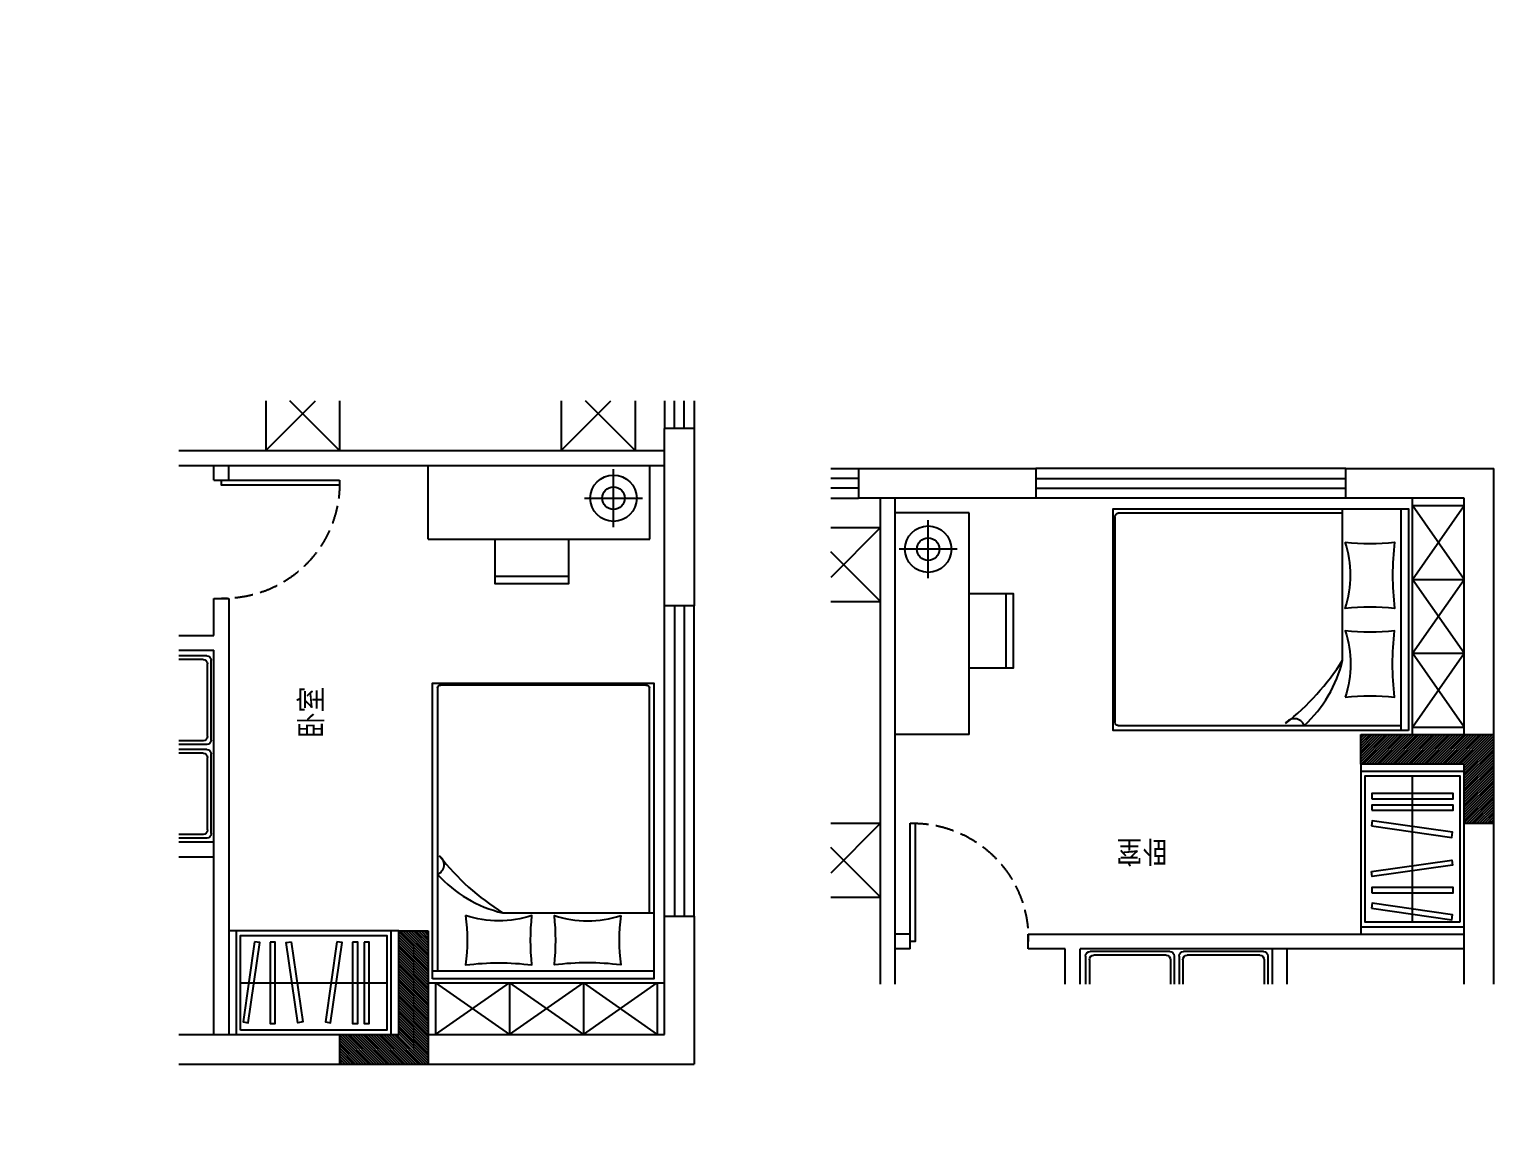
# Model space of a CAD drawing. Extents: x 468514 to 728049, y -74127 to 69080.
# Drawn here: x 670505 to 680416, y -60159 to -52688 of the extents above; entities that cross this region are included whole.
import ezdxf
from ezdxf.xclip import XClip

# ---------------------------------------------------------------- set-up
doc = ezdxf.new("R2010")
doc.units = 0
doc.header["$LTSCALE"] = 500
doc.header["$MEASUREMENT"] = 0
doc.header["$XCLIPFRAME"] = 0
doc.linetypes.add('DASH', pattern=[0.35, 0.25, -0.1])
for name, color, linetype in [('Door 门', 107, 'Continuous'), ('E 立面标注尺寸', 9, 'Continuous'), ('P-Furniture 家具', 153, 'Continuous'), ('P-Make furniture 固定制作', 154, 'Continuous'), ('P-N wall 新建隔墙', 241, 'Continuous'), ('P-O wall 原始墙体', 245, 'Continuous'), ('P-Text  平面文字', 9, 'Continuous'), ('P-window 窗', 107, 'Continuous')]:
    doc.layers.add(name, color=color, linetype=linetype)
doc.styles.add('PDC DIM', font='PMingLiU-ExtB.ttf', dxfattribs={"width": 0.85})

# ---------------------------------------------------------------- blocks, each defined once
blk = doc.blocks.new('$WINLIB2D$00000001')
at = {"color": 0}
for points in [[(-0.5, 0.5), (-0.5, -0.5)], [(-0.5, 0.5), (0.5, 0.5)], [(0.5, -0.5), (0.5, 0.5)], [(0.5, 0.1667), (-0.5, 0.1667)], [(0.5, -0.1667), (-0.5, -0.1667)], [(-0.5, -0.5), (0.5, -0.5)]]:
    blk.add_lwpolyline(points, dxfattribs=at)
blk = doc.blocks.new('A$C2E972971')
for p, q in [((30, 600), (570, 600)), ((0, 570), (0, 30)), ((0, 570), (0, 30)), ((600, 570), (600, 30)), ((600, 570), (600, 30)), ((30, 0), (570, 0))]:
    blk.add_line(p, q)
at = {"color": 8}
for p, q in [((25, 545), (25, 120)), ((25, 545), (25, 120)), ((55, 575), (545, 575)), ((575, 545), (575, 120)), ((575, 545), (575, 120)), ((25, 120), (61.8, 89.2)), ((116.5, 105.1), (116.5, 190.9)), ((116.5, 190.9), (247.7, 190.9)), ((247.7, 105.1), (116.5, 105.1)), ((126.5, 115.1), (126.5, 180.9)), ((126.5, 180.9), (237.7, 180.9)), ((237.7, 115.1), (126.5, 115.1)), ((237.7, 180.9), (237.7, 115.1)), ((247.7, 190.9), (247.7, 105.1)), ((538.2, 89.2), (575, 120)), ((61.8, 89.2), (162.5, 66.6)), ((162.5, 66.6), (300, 58.4)), ((300, 58.4), (437.5, 66.6)), ((437.5, 66.6), (538.2, 89.2)), ((477.6, 53.9), (464.3, 37.1)), ((464.3, 37.1), (467.9, 21.6)), ((467.9, 21.6), (487.2, 12.4)), ((503.4, 66.6), (477.6, 53.9)), ((485.3, 45.3), (483.3, 40.2)), ((483.3, 40.2), (485.3, 35)), ((490.7, 48.8), (485.3, 45.3)), ((485.3, 35), (490.7, 31.5)), ((487.2, 12.4), (516, 12.4)), ((497.7, 49.5), (490.7, 48.8)), ((490.7, 31.5), (497.7, 30.8)), ((504.2, 47.3), (497.7, 49.5)), ((497.7, 30.8), (504.2, 33)), ((533.7, 71.4), (503.4, 66.6)), ((508.1, 42.8), (504.2, 47.3)), ((504.2, 33), (508.1, 37.5)), ((508.1, 37.5), (508.1, 42.8)), ((516, 12.4), (545.3, 21.5)), ((527.7, 51.7), (523.4, 46.4)), ((523.4, 46.4), (523.4, 40.2)), ((523.4, 40.2), (527.7, 35)), ((535, 54.3), (527.7, 51.7)), ((527.7, 35), (535, 32.4)), ((558.8, 66.5), (533.7, 71.4)), ((542.9, 53.4), (535, 54.3)), ((535, 32.4), (542.9, 33.3)), ((549, 49.3), (542.9, 53.4)), ((542.9, 33.3), (549, 37.3)), ((545.3, 21.5), (565.7, 36.9)), ((551.2, 43.3), (549, 49.3)), ((549, 37.3), (551.2, 43.3)), ((570.7, 53.7), (558.8, 66.5)), ((565.7, 36.9), (570.7, 53.7))]:
    blk.add_line(p, q, dxfattribs=at)
for centre, start, end in [((30, 570), 90, 180), ((570, 570), 0, 90), ((30, 30), 180, 270), ((570, 30), 270, 0)]:
    blk.add_arc(centre, 30, start, end)
for centre, start, end in [((55, 545), 90, 180), ((545, 545), 0, 90)]:
    blk.add_arc(centre, 30, start, end, dxfattribs=at)
blk = doc.blocks.new('fffg')
blk.add_lwpolyline([(143.1, 669.9), (109, 669.9), (109, -130.1), (143.1, -130.1)], close=True)
at = {"color": 8, "linetype": 'DASH'}
blk.add_arc((123.2, -110.2), 780.4, 88.54208, 181.45792, dxfattribs=at)
blk = doc.blocks.new('A$C63015256')
at = {"layer": 'P-O wall 原始墙体'}
h = blk.add_hatch(dxfattribs=at)
h.set_pattern_fill('ANSI31', color=256, scale=100, style=0)
h.set_pattern_definition([(45, (-208763.564, 105386.938), (-8.83883476, 8.83883476), [])])
h.paths.add_polyline_path([(2352.1, 3396.3), (2352.1, 3796.3), (2152.1, 3796.3), (2152.1, 3296.3), (2152.1, 3196.3), (3052.1, 3196.3), (3052.1, 3396.3)])
at = {"layer": 'P-Furniture 家具', "linetype": 'ByBlock'}
for p, q in [((6802.1, 4296.3), (6302.1, 4296.3)), ((6302.1, 4296.3), (6802.1, 3796.3)), ((6302.1, 3796.3), (6802.1, 4296.3)), ((6802.1, 3796.3), (6302.1, 3796.3)), ((5702.1, 3196.3), (6202.1, 3196.3)), ((5702.1, 3196.3), (5702.1, 1696.3)), ((5452.1, 2744.6), (5452.1, 2244.6)), ((6802.1, 2296.3), (6302.1, 2296.3)), ((6302.1, 1796.3), (6802.1, 2296.3)), ((6302.1, 2296.3), (6802.1, 1796.3)), ((6802.1, 1796.3), (6302.1, 1796.3)), ((5702.1, 1696.3), (6202.1, 1696.3))]:
    blk.add_line(p, q, dxfattribs=at)
at = {"layer": 'P-Furniture 家具'}
blk.add_line((2780.6, 1668.3), (2780.6, 3168.3), dxfattribs=at)
at = {"layer": 'P-Furniture 家具', "color": 8}
for p, q in [((4696.1, 3134.2), (2780.6, 3134.2)), ((4716.1, 1723.3), (4716.1, 3110.2)), ((3174.6, 2692.5), (3174.6, 1668.3)), ((5979.6, 2138.6), (5979.6, 1745.8)), ((5783.3, 1942.2), (6176, 1942.2)), ((3174.6, 1699.3), (4696.1, 1699.3))]:
    blk.add_line(p, q, dxfattribs=at)
at = {"layer": 'P-Furniture 家具'}
blk.add_lwpolyline([(2728.3, 3168.3), (4728.3, 3168.3), (4728.3, 1668.3), (2728.3, 1668.3)], close=True, dxfattribs=at)
at = {"layer": 'P-Furniture 家具', "color": 8}
for points in [[(3156.8, 2942.9, -0.058596), (2822.6, 2942.9, -0.062971), (2822.6, 2494.3, -0.052163), (3156.8, 2494.3, -0.158944)], [(3156.8, 1893.8, 0.058596), (2822.6, 1893.8, 0.062971), (2822.6, 2342.3, 0.052163), (3156.8, 2342.3, 0.158944)]]:
    blk.add_lwpolyline(points, format="xyb", close=True, dxfattribs=at)
at = {"layer": 'P-Furniture 家具', "linetype": 'ByBlock'}
blk.add_lwpolyline([(5702.1, 2744.6), (5402.1, 2744.6), (5402.1, 2244.6), (5702.1, 2244.6)], dxfattribs=at)
at = {"layer": 'P-Furniture 家具', "color": 8}
for radius in [157, 76.4]:
    blk.add_circle((5979.6, 1942.2), radius, dxfattribs=at)
for centre, radius, start, end in [((4019.6, 2492), 868.5, 132.31328, 166.65159), ((4621.7, 1776.7), 1712.5, 128.28696, 147.67208), ((3501.2, 3159.7), 71, 201.06587, 326.83428)]:
    blk.add_arc(centre, radius, start, end, dxfattribs=at)
at = {"layer": 'P-Furniture 家具', "color": 8, "extrusion": (0, 0, -1)}
for centre, start_param, end_param in [((4696.1, 3110.2), 0, 1.570796), ((4696.1, 1723.3), 1.570796, 3.141593)]:
    blk.add_ellipse(centre, major_axis=(0, 24), ratio=0.833333, start_param=start_param, end_param=end_param, dxfattribs=at)
at = {"layer": 'P-Make furniture 固定制作'}
for p, q in [((3052.1, 4496.3), (2352.1, 4496.3)), ((3052.1, 3396.3), (3052.1, 4546.3)), ((2352.1, 3446.3), (3052.1, 3446.3)), ((2702.1, 3196.3), (2702.1, 1596.3)), ((2702.1, 3146.3), (2352.1, 3146.3)), ((2702.1, 1646.3), (2352.1, 1646.3))]:
    blk.add_line(p, q, dxfattribs=at)
at = {"layer": 'P-Make furniture 固定制作', "color": 8}
for p, q in [((2702.1, 4466.3), (2702.1, 3476.3)), ((2352.1, 3146.3), (2702.1, 2646.3)), ((2702.1, 3146.3), (2352.1, 2646.3)), ((2702.1, 2646.3), (2352.1, 2646.3)), ((2352.1, 2646.3), (2702.1, 2146.3)), ((2702.1, 2646.3), (2352.1, 2146.3)), ((2702.1, 2146.3), (2352.1, 2146.3)), ((2352.1, 2146.3), (2702.1, 1646.3)), ((2702.1, 2146.3), (2352.1, 1646.3))]:
    blk.add_line(p, q, dxfattribs=at)
for points in [[(2382.1, 4466.3), (3022.1, 4466.3), (3022.1, 3476.3), (2382.1, 3476.3)], [(2979.7, 4371.3), (2436.6, 4449.5), (2430.5, 4415), (2973.7, 4336.9)], [(2977.1, 4266.2), (2427.1, 4266.2), (2427.1, 4231.2), (2977.1, 4231.2)], [(2979.7, 4123), (2436.6, 4044.8), (2430.5, 4079.3), (2973.7, 4157.4)], [(2979.7, 3813.7), (2436.6, 3891.9), (2430.5, 3857.4), (2973.7, 3779.3)], [(2977.1, 3708.6), (2427.1, 3708.6), (2427.1, 3673.6), (2977.1, 3673.6)], [(2977.1, 3630.7), (2427.1, 3630.7), (2427.1, 3595.7), (2977.1, 3595.7)]]:
    blk.add_lwpolyline(points, close=True, dxfattribs=at)
at = {"layer": 'P-N wall 新建隔墙'}
for p, q in [((3552.1, 4646.3), (3552.1, 5646.3)), ((3652.1, 4646.3), (3652.1, 5646.3)), ((4952.1, 5446.3), (4952.1, 4646.3)), ((5052.1, 5446.3), (5052.1, 4646.3)), ((6202.1, 4996.3), (6202.1, 1596.3)), ((6302.1, 4996.3), (6302.1, 1596.3)), ((2352.1, 4646.3), (4952.1, 4646.3)), ((5052.1, 4646.3), (5302.1, 4646.3)), ((5302.1, 4646.3), (5302.1, 4546.3)), ((6102.1, 4646.3), (6202.1, 4646.3)), ((6102.1, 4646.3), (6102.1, 4546.3)), ((5302.1, 4546.3), (2352.1, 4546.3)), ((6102.1, 4546.3), (6202.1, 4546.3))]:
    blk.add_line(p, q, dxfattribs=at)
at = {"layer": 'P-O wall 原始墙体'}
for p, q in [((2152.1, 5896.3), (2152.1, 3296.3)), ((2352.1, 5896.3), (2352.1, 3396.3)), ((2352.1, 3796.3), (2152.1, 3796.3)), ((2352.1, 3396.3), (3052.1, 3396.3)), ((3052.1, 3396.3), (3052.1, 3196.3)), ((2152.1, 3296.3), (2152.1, 1396.3)), ((3052.1, 3196.3), (2152.1, 3196.3)), ((2352.1, 3196.3), (2352.1, 1596.3)), ((2352.1, 1596.3), (3152.1, 1596.3)), ((3152.1, 1596.3), (3152.1, 1396.3)), ((5252.1, 1396.3), (5252.1, 1596.3)), ((5252.1, 1596.3), (6452.1, 1596.3)), ((6452.1, 1396.3), (6452.1, 1596.3)), ((3152.1, 1396.3), (2152.1, 1396.3)), ((6452.1, 1396.3), (5252.1, 1396.3))]:
    blk.add_line(p, q, dxfattribs=at)
at = {"layer": 'Door 门', "xscale": -1, "rotation": 180}
blk.add_blockref('fffg', (5959, 4466.2), dxfattribs=at)
at = {"layer": 'P-Furniture 家具', "xscale": -1, "rotation": 180}
for p in [(3680.7, 5264.5), (4313.9, 5264.5)]:
    blk.add_blockref('A$C2E972971', p, dxfattribs=at)
at = {"layer": 'P-window 窗', "xscale": 2100, "yscale": 200, "zscale": -2100}
blk.add_blockref('$WINLIB2D$00000001', (4202.1, 1496.3), dxfattribs=at)
at = {"layer": 'P-window 窗', "extrusion": (0, 0, -1), "xscale": 2700, "yscale": 200, "zscale": -2700}
blk.add_blockref('$WINLIB2D$00000001', (-7802.1, 1496.3), dxfattribs=at)
at = {"layer": 'P-Text  平面文字', "insert": (4357, 4064.9), "char_height": 150, "width": 893.426, "attachment_point": 1, "style": 'PDC DIM'}
blk.add_mtext('卧室', dxfattribs=at)

msp = doc.modelspace()

# ---------------------------------------------------------------- block references
at = {"layer": 'E 立面标注尺寸'}
ref = msp.add_blockref('A$C63015256', (676400.9, -61840), dxfattribs=dict(at, rotation=90))
XClip(ref).set_block_clipping_path([(1985.5096612782, 1244.060371482), (6638.5096612782, 4884.560371482)])
ref = msp.add_blockref('A$C63015256', (682568, -54262.9), dxfattribs=dict(at, rotation=180))
XClip(ref).set_block_clipping_path([(1985.5096612782, 1244.060371482), (6638.5096612782, 4884.560371482)])

doc.saveas('drawing.dxf')
